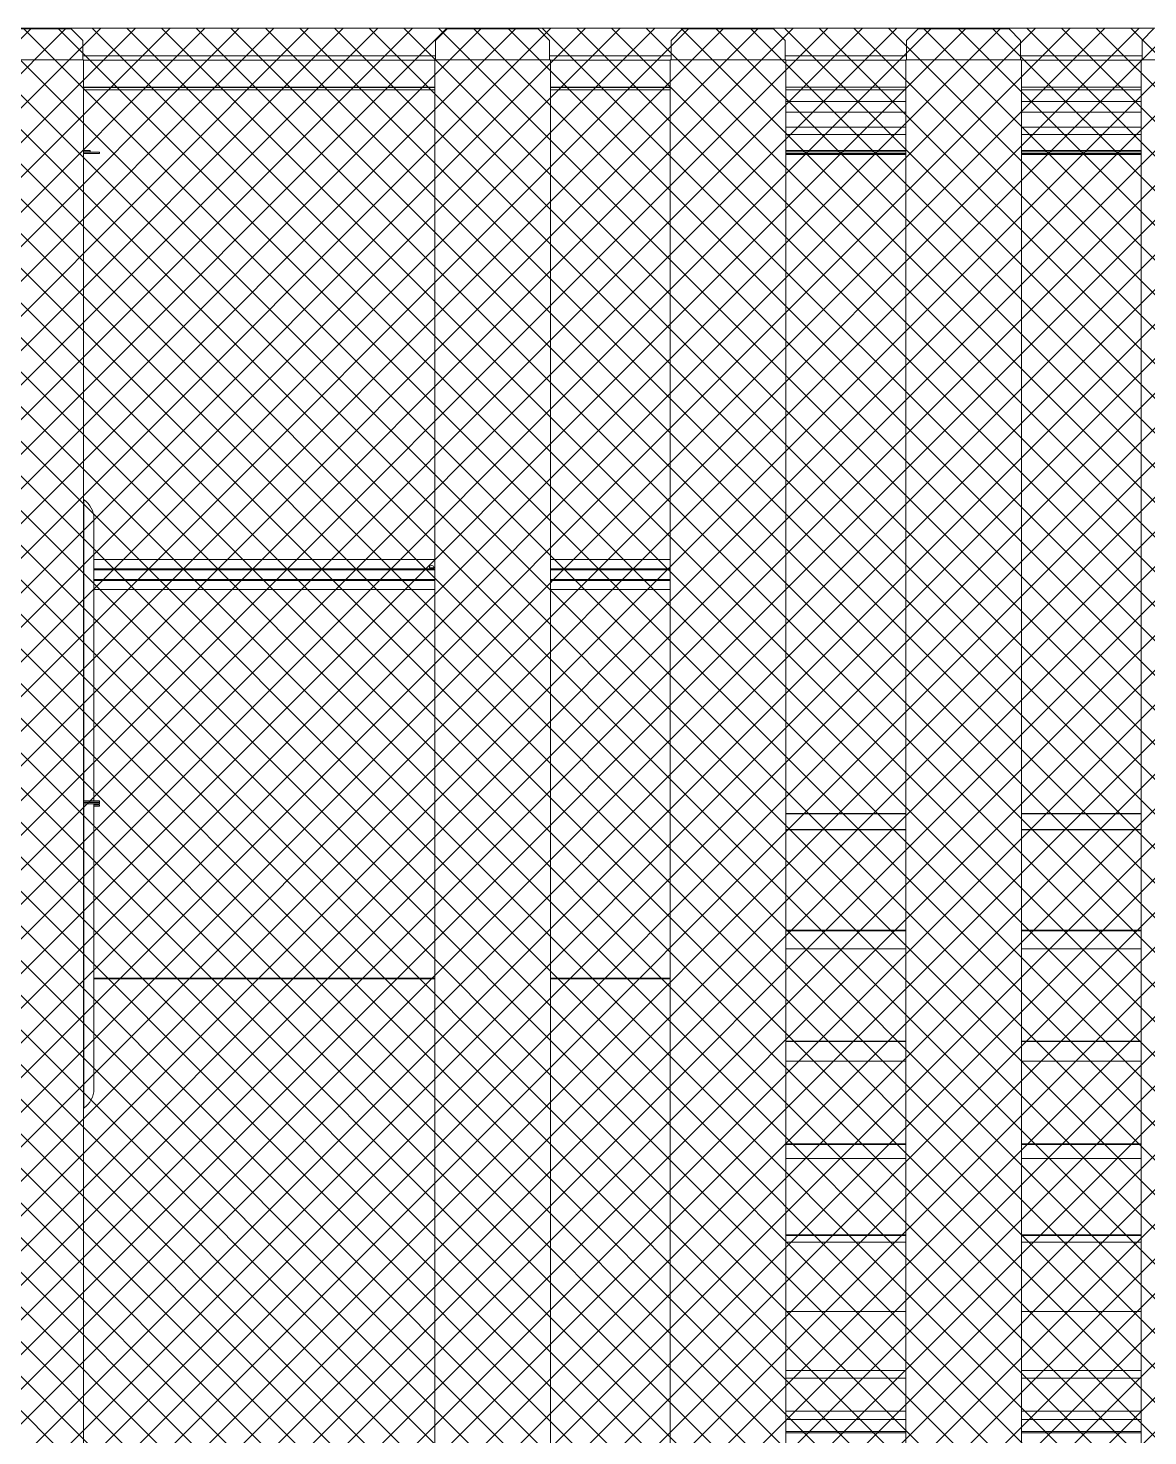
# Model space of a CAD drawing. Header units: millimetres. Extents: x -662849 to 32847, y -140377 to 24217.
# Drawn here: x 22467 to 23920, y 10425 to 12250 of the extents above; entities that cross this region are included whole.
import ezdxf

# ---------------------------------------------------------------- set-up
doc = ezdxf.new("R2010")
doc.units = ezdxf.units.MM
doc.linetypes.add('CENTER', pattern=[2, 1.25, -0.25, 0.25, -0.25])
doc.layers.add('center', color=1, linetype='CENTER')

# ---------------------------------------------------------------- blocks, each defined once
blk = doc.blocks.new('2')
at = {"lineweight": 20}
h = blk.add_hatch(dxfattribs=at)
h.set_pattern_fill('ANSI37', scale=10)
h.set_pattern_definition([(45, (-1560101.88, -423095.512), (-22.4506403, 22.4506403), []), (135, (-1560101.88, -423095.512), (-22.4506403, -22.4506403), [])])
h.paths.add_polyline_path([(25738.7, 9980.4), (25738.7, 12250.4), (21622.7, 12250.4), (21622.7, 9980.4)])
for p, q in [((21622.7, 12250.4), (25738.7, 12250.4)), ((22405.2, 12249.4), (22523.2, 12249.4)), ((22538.2, 12234.4), (22523.2, 12249.4)), ((22538.2, 12209.4), (22538.2, 12234.4)), ((22995.7, 12234.4), (23010.7, 12249.4)), ((22995.7, 12209.4), (22995.7, 12234.4)), ((23010.7, 12249.4), (23128.7, 12249.4)), ((23143.7, 12234.4), (23128.7, 12249.4)), ((23143.7, 12209.4), (23143.7, 12234.4)), ((23301.2, 12234.4), (23316.2, 12249.4)), ((23301.2, 12209.4), (23301.2, 12234.4)), ((23316.2, 12249.4), (23434.2, 12249.4)), ((23449.2, 12234.4), (23434.2, 12249.4)), ((23449.2, 12209.4), (23449.2, 12234.4)), ((23606.7, 12234.4), (23621.7, 12249.4)), ((23606.7, 12209.4), (23606.7, 12234.4)), ((23621.7, 12249.4), (23739.7, 12249.4)), ((23754.7, 12234.4), (23739.7, 12249.4)), ((23754.7, 12209.4), (23754.7, 12234.4)), ((23912.2, 12234.4), (23927.2, 12249.4)), ((23912.2, 12209.4), (23912.2, 12234.4)), ((22539.2, 12209.4), (22389.2, 12209.4)), ((22539.2, 10036.4), (22539.2, 12209.4)), ((22994.7, 10036.4), (22994.7, 12209.4)), ((23144.7, 12209.4), (22994.7, 12209.4)), ((23144.7, 10036.4), (23144.7, 12209.4)), ((23300.2, 10036.4), (23300.2, 12209.4)), ((23450.2, 12209.4), (23300.2, 12209.4)), ((23450.2, 10036.4), (23450.2, 12209.4)), ((23605.7, 10036.4), (23605.7, 12209.4)), ((23755.7, 12209.4), (23605.7, 12209.4)), ((23755.7, 10036.4), (23755.7, 12209.4)), ((23911.2, 10036.4), (23911.2, 12209.4)), ((24061.2, 12209.4), (23911.2, 12209.4))]:
    blk.add_line(p, q, dxfattribs=at)
at = {"color": 7, "lineweight": 20}
for p, q in [((22995.7, 12214.4), (22538.2, 12214.4)), ((23301.2, 12214.4), (23143.7, 12214.4)), ((23606.7, 12214.4), (23449.2, 12214.4)), ((23912.2, 12214.4), (23754.7, 12214.4)), ((22994.7, 12209), (22539.2, 12209)), ((23300.2, 12209), (23144.7, 12209)), ((23605.7, 12209), (23450.2, 12209)), ((23911.2, 12209), (23755.7, 12209)), ((22539.2, 12173.8), (22994.7, 12173.8)), ((22539.2, 12170.4), (22994.7, 12170.4)), ((23144.7, 12173.8), (23300.2, 12173.8)), ((23144.7, 12170.4), (23300.2, 12170.4)), ((23450.2, 12173.8), (23605.7, 12173.8)), ((23450.2, 12170.4), (23605.7, 12170.4)), ((23755.7, 12173.8), (23911.2, 12173.8)), ((23755.7, 12170.4), (23911.2, 12170.4))]:
    blk.add_line(p, q, dxfattribs=at)
at = {"color": 0, "lineweight": 20}
for p, q in [((23605.7, 12155.3), (23450.2, 12155.3)), ((23450.2, 12141.3), (23605.7, 12141.3)), ((23911.2, 12155.3), (23755.7, 12155.3)), ((23755.7, 12141.3), (23911.2, 12141.3)), ((23605.7, 12122.1), (23450.2, 12122.1)), ((23911.2, 12122.1), (23755.7, 12122.1)), ((23450.2, 12112.5), (23605.7, 12112.5)), ((23755.7, 12112.5), (23911.2, 12112.5))]:
    blk.add_line(p, q, dxfattribs=at)
at = {"color": 7, "lineweight": 20, "ltscale": 0.2695}
for p, q in [((22547.8, 12091.8), (22539.2, 12091.8)), ((22547.8, 12089.8), (22539.2, 12089.8)), ((23605.7, 12091.8), (23450.2, 12091.8)), ((23605.7, 12089.8), (23450.2, 12089.8)), ((23911.2, 12091.8), (23755.7, 12091.8)), ((23911.2, 12089.8), (23755.7, 12089.8))]:
    blk.add_line(p, q, dxfattribs=at)
at = {"color": 7, "lineweight": 20, "ltscale": 0.008333}
blk.add_line((22547.8, 12089.8), (22539.2, 12089.8), dxfattribs=at)
at = {"color": 7, "lineweight": 20, "ltscale": 0.0155}
for p, q in [((22539.2, 12089.4), (22559.8, 12089.4)), ((22539.2, 12087.8), (22559.8, 12087.8)), ((22539.2, 11248.2), (22559.8, 11248.2)), ((22539.2, 11246.6), (22559.8, 11246.6)), ((22559.8, 11246), (22539.2, 11246)), ((22559.8, 11244.4), (22539.2, 11244.4))]:
    blk.add_line(p, q, dxfattribs=at)
at = {"color": 7, "lineweight": 20, "ltscale": 0.000833333}
blk.add_line((22547.8, 12091.8), (22547.8, 12089.8), dxfattribs=at)
at = {"color": 7, "lineweight": 20, "ltscale": 0.000666667}
for p, q in [((22559.8, 12089.4), (22559.8, 12087.8)), ((22559.8, 11246.6), (22559.8, 11248.2)), ((22559.8, 11246), (22559.8, 11244.4)), ((22559.8, 11243), (22559.8, 11241.4))]:
    blk.add_line(p, q, dxfattribs=at)
at = {"color": 7, "lineweight": 20, "ltscale": 0.251167}
for p, q in [((23450.2, 12089.8), (23605.7, 12089.8)), ((23450.2, 12087.8), (23605.7, 12087.8)), ((23755.7, 12089.8), (23911.2, 12089.8)), ((23755.7, 12087.8), (23911.2, 12087.8))]:
    blk.add_line(p, q, dxfattribs=at)
at = {"color": 7, "lineweight": 20, "ltscale": 0.2225}
for p, q in [((23450.2, 12086.4), (23605.7, 12086.4)), ((23755.7, 12086.4), (23911.2, 12086.4)), ((23450.2, 11232.1), (23605.7, 11232.1)), ((23450.2, 11231.5), (23605.7, 11231.5)), ((23755.7, 11232.1), (23911.2, 11232.1)), ((23755.7, 11231.5), (23911.2, 11231.5)), ((23450.2, 11211.2), (23605.7, 11211.2)), ((23450.2, 11210.9), (23605.7, 11210.9)), ((23755.7, 11211.2), (23911.2, 11211.2)), ((23755.7, 11210.9), (23911.2, 11210.9)), ((23450.2, 11080.4), (23605.7, 11080.4)), ((23450.2, 11079.9), (23605.7, 11079.9)), ((23755.7, 11080.4), (23911.2, 11080.4)), ((23755.7, 11079.9), (23911.2, 11079.9)), ((23450.2, 11056.6), (23605.7, 11056.6)), ((23450.2, 11056.3), (23605.7, 11056.3)), ((23755.7, 11056.6), (23911.2, 11056.6)), ((23755.7, 11056.3), (23911.2, 11056.3)), ((23450.2, 10936.6), (23605.7, 10936.6)), ((23450.2, 10936.1), (23605.7, 10936.1)), ((23755.7, 10936.6), (23911.2, 10936.6)), ((23755.7, 10936.1), (23911.2, 10936.1)), ((23450.2, 10910.9), (23605.7, 10910.9)), ((23450.2, 10910.6), (23605.7, 10910.6)), ((23755.7, 10910.9), (23911.2, 10910.9)), ((23755.7, 10910.6), (23911.2, 10910.6)), ((23450.2, 10803.3), (23605.7, 10803.3)), ((23450.2, 10802.8), (23605.7, 10802.8)), ((23755.7, 10803.3), (23911.2, 10803.3)), ((23755.7, 10802.8), (23911.2, 10802.8)), ((23450.2, 10784.5), (23605.7, 10784.5)), ((23450.2, 10784.4), (23605.7, 10784.4)), ((23755.7, 10784.5), (23911.2, 10784.5)), ((23755.7, 10784.4), (23911.2, 10784.4)), ((23450.2, 10685.3), (23605.7, 10685.3)), ((23450.2, 10684.8), (23605.7, 10684.8)), ((23755.7, 10685.3), (23911.2, 10685.3)), ((23755.7, 10684.8), (23911.2, 10684.8)), ((23450.2, 10675.9), (23605.7, 10675.9)), ((23450.2, 10675.8), (23605.7, 10675.8)), ((23755.7, 10675.9), (23911.2, 10675.9)), ((23755.7, 10675.8), (23911.2, 10675.8)), ((23450.2, 10586.2), (23605.7, 10586.2)), ((23450.2, 10585.9), (23605.7, 10585.9)), ((23755.7, 10586.2), (23911.2, 10586.2)), ((23755.7, 10585.9), (23911.2, 10585.9)), ((23450.2, 10509.7), (23605.7, 10509.7)), ((23450.2, 10509.4), (23605.7, 10509.4)), ((23450.2, 10499.5), (23605.7, 10499.5)), ((23450.2, 10499.4), (23605.7, 10499.4)), ((23755.7, 10509.7), (23911.2, 10509.7)), ((23755.7, 10509.4), (23911.2, 10509.4)), ((23755.7, 10499.5), (23911.2, 10499.5)), ((23755.7, 10499.4), (23911.2, 10499.4)), ((23450.2, 10457), (23605.7, 10457)), ((23450.2, 10456.8), (23605.7, 10456.8)), ((23450.2, 10446), (23605.7, 10446)), ((23450.2, 10445.9), (23605.7, 10445.9)), ((23755.7, 10457), (23911.2, 10457)), ((23755.7, 10456.8), (23911.2, 10456.8)), ((23755.7, 10446), (23911.2, 10446)), ((23755.7, 10445.9), (23911.2, 10445.9)), ((23450.2, 10430.3), (23605.7, 10430.3)), ((23450.2, 10430.3), (23605.7, 10430.3)), ((23450.2, 10428.9), (23605.7, 10428.9)), ((23755.7, 10430.3), (23911.2, 10430.3)), ((23755.7, 10430.3), (23911.2, 10430.3)), ((23755.7, 10428.9), (23911.2, 10428.9))]:
    blk.add_line(p, q, dxfattribs=at)
at = {"color": 7, "lineweight": 20, "ltscale": 0.020113}
blk.add_line((22539.7, 11590.4), (22539.7, 11638.7), dxfattribs=at)
at = {"color": 7, "lineweight": 20, "ltscale": 0.018857}
for p, q in [((22552.6, 11614.1), (22552.6, 11568.8)), ((22552.6, 10874.7), (22552.6, 10920))]:
    blk.add_line(p, q, dxfattribs=at)
at = {"color": 7, "lineweight": 20, "ltscale": 0.152458}
blk.add_line((22552.6, 11248.2), (22552.6, 11614.1), dxfattribs=at)
at = {"color": 7, "lineweight": 20, "ltscale": 0.142602}
blk.add_line((22539.7, 11248.2), (22539.7, 11590.4), dxfattribs=at)
at = {"color": 7, "lineweight": 20, "ltscale": 0.133601}
blk.add_line((22552.6, 11568.8), (22552.6, 11248.2), dxfattribs=at)
at = {"color": 7, "lineweight": 20, "ltscale": 0.205257}
for p, q in [((22994.7, 11561.1), (22552.6, 11561.1)), ((23300.2, 11561.1), (23144.7, 11561.1)), ((22994.7, 11549.4), (22552.6, 11549.4)), ((22994.7, 11548.1), (22552.6, 11548.1)), ((23300.2, 11549.4), (23144.7, 11549.4)), ((23300.2, 11548.1), (23144.7, 11548.1)), ((22994.7, 11535.4), (22552.6, 11535.4)), ((22994.7, 11534.2), (22552.6, 11534.2)), ((22552.6, 11522.2), (22994.7, 11522.2)), ((23300.2, 11535.4), (23144.7, 11535.4)), ((23300.2, 11534.2), (23144.7, 11534.2)), ((23144.7, 11522.2), (23300.2, 11522.2)), ((22994.7, 11018.2), (22552.6, 11018.2)), ((22994.7, 11017.3), (22552.6, 11017.3)), ((23300.2, 11018.2), (23144.7, 11018.2)), ((23300.2, 11017.3), (23144.7, 11017.3))]:
    blk.add_line(p, q, dxfattribs=at)
at = {"color": 7, "lineweight": 20, "ltscale": 0.000250003}
blk.add_line((22539.7, 11246), (22539.7, 11246.6), dxfattribs=at)
at = {"color": 7, "lineweight": 20, "ltscale": 0.00025}
for p, q in [((22552.6, 11246.6), (22552.6, 11246)), ((22552.6, 11246), (22552.6, 11246.6))]:
    blk.add_line(p, q, dxfattribs=at)
at = {"color": 7, "lineweight": 20, "ltscale": 0.000249486}
blk.add_line((22559.8, 11246), (22559.8, 11246.6), dxfattribs=at)
at = {"color": 7, "lineweight": 20, "ltscale": 0.164299}
blk.add_line((22539.7, 10850.1), (22539.7, 11244.4), dxfattribs=at)
at = {"color": 7, "lineweight": 20, "ltscale": 0.154042}
blk.add_line((22552.6, 11244.4), (22552.6, 10874.7), dxfattribs=at)
at = {"color": 7, "lineweight": 20, "ltscale": 0.135185}
blk.add_line((22552.6, 10920), (22552.6, 11244.4), dxfattribs=at)
at = {"color": 7, "lineweight": 20, "ltscale": 0.003004}
for p, q in [((22559.8, 11243), (22552.6, 11243)), ((22559.8, 11241.4), (22552.6, 11241.4))]:
    blk.add_line(p, q, dxfattribs=at)
at = {"color": 0}
for points in [[(22539.2, 12173.8), (22994.7, 12173.8)], [(23144.7, 12173.8), (23300.2, 12173.8)]]:
    blk.add_lwpolyline(points, dxfattribs=at)
at = {"color": 7, "lineweight": 20}
for centre, radius, start, end in [((22562.6, 11671.5), 40, 234.1971, 235.142), ((22522.6, 11614.1), 30, 0, 55.142), ((22522.6, 10874.7), 30, 304.858, 360), ((22562.6, 10817.3), 40, 124.858, 125.8029)]:
    blk.add_arc(centre, radius, start, end, dxfattribs=at)
for centre, major_axis, start_param, end_param in [((22990.7, 11551.6), (3, 0), 1.070796, 3.141564), ((22990.7, 11551.6), (3, 0), 3.141564, 6.283156), ((22990.7, 11547.8), (-4.5, 0), 4.202452, 5.222326), ((22990.7, 11551.6), (3, 0), 6.283156, 7.353982)]:
    blk.add_ellipse(centre, major_axis=major_axis, ratio=0.642788, start_param=start_param, end_param=end_param, dxfattribs=at)
at = {"layer": 'center', "color": 2, "lineweight": 20}
for p, q in [((21622.7, 12250.4), (25738.7, 12250.4)), ((22538.2, 12214.4), (22995.7, 12214.4)), ((23143.7, 12214.4), (23301.2, 12214.4)), ((23449.2, 12214.4), (23606.7, 12214.4)), ((23754.7, 12214.4), (23912.2, 12214.4))]:
    blk.add_line(p, q, dxfattribs=at)

msp = doc.modelspace()

# ---------------------------------------------------------------- block references
msp.add_blockref('2', (0, 0))

doc.saveas('drawing.dxf')
